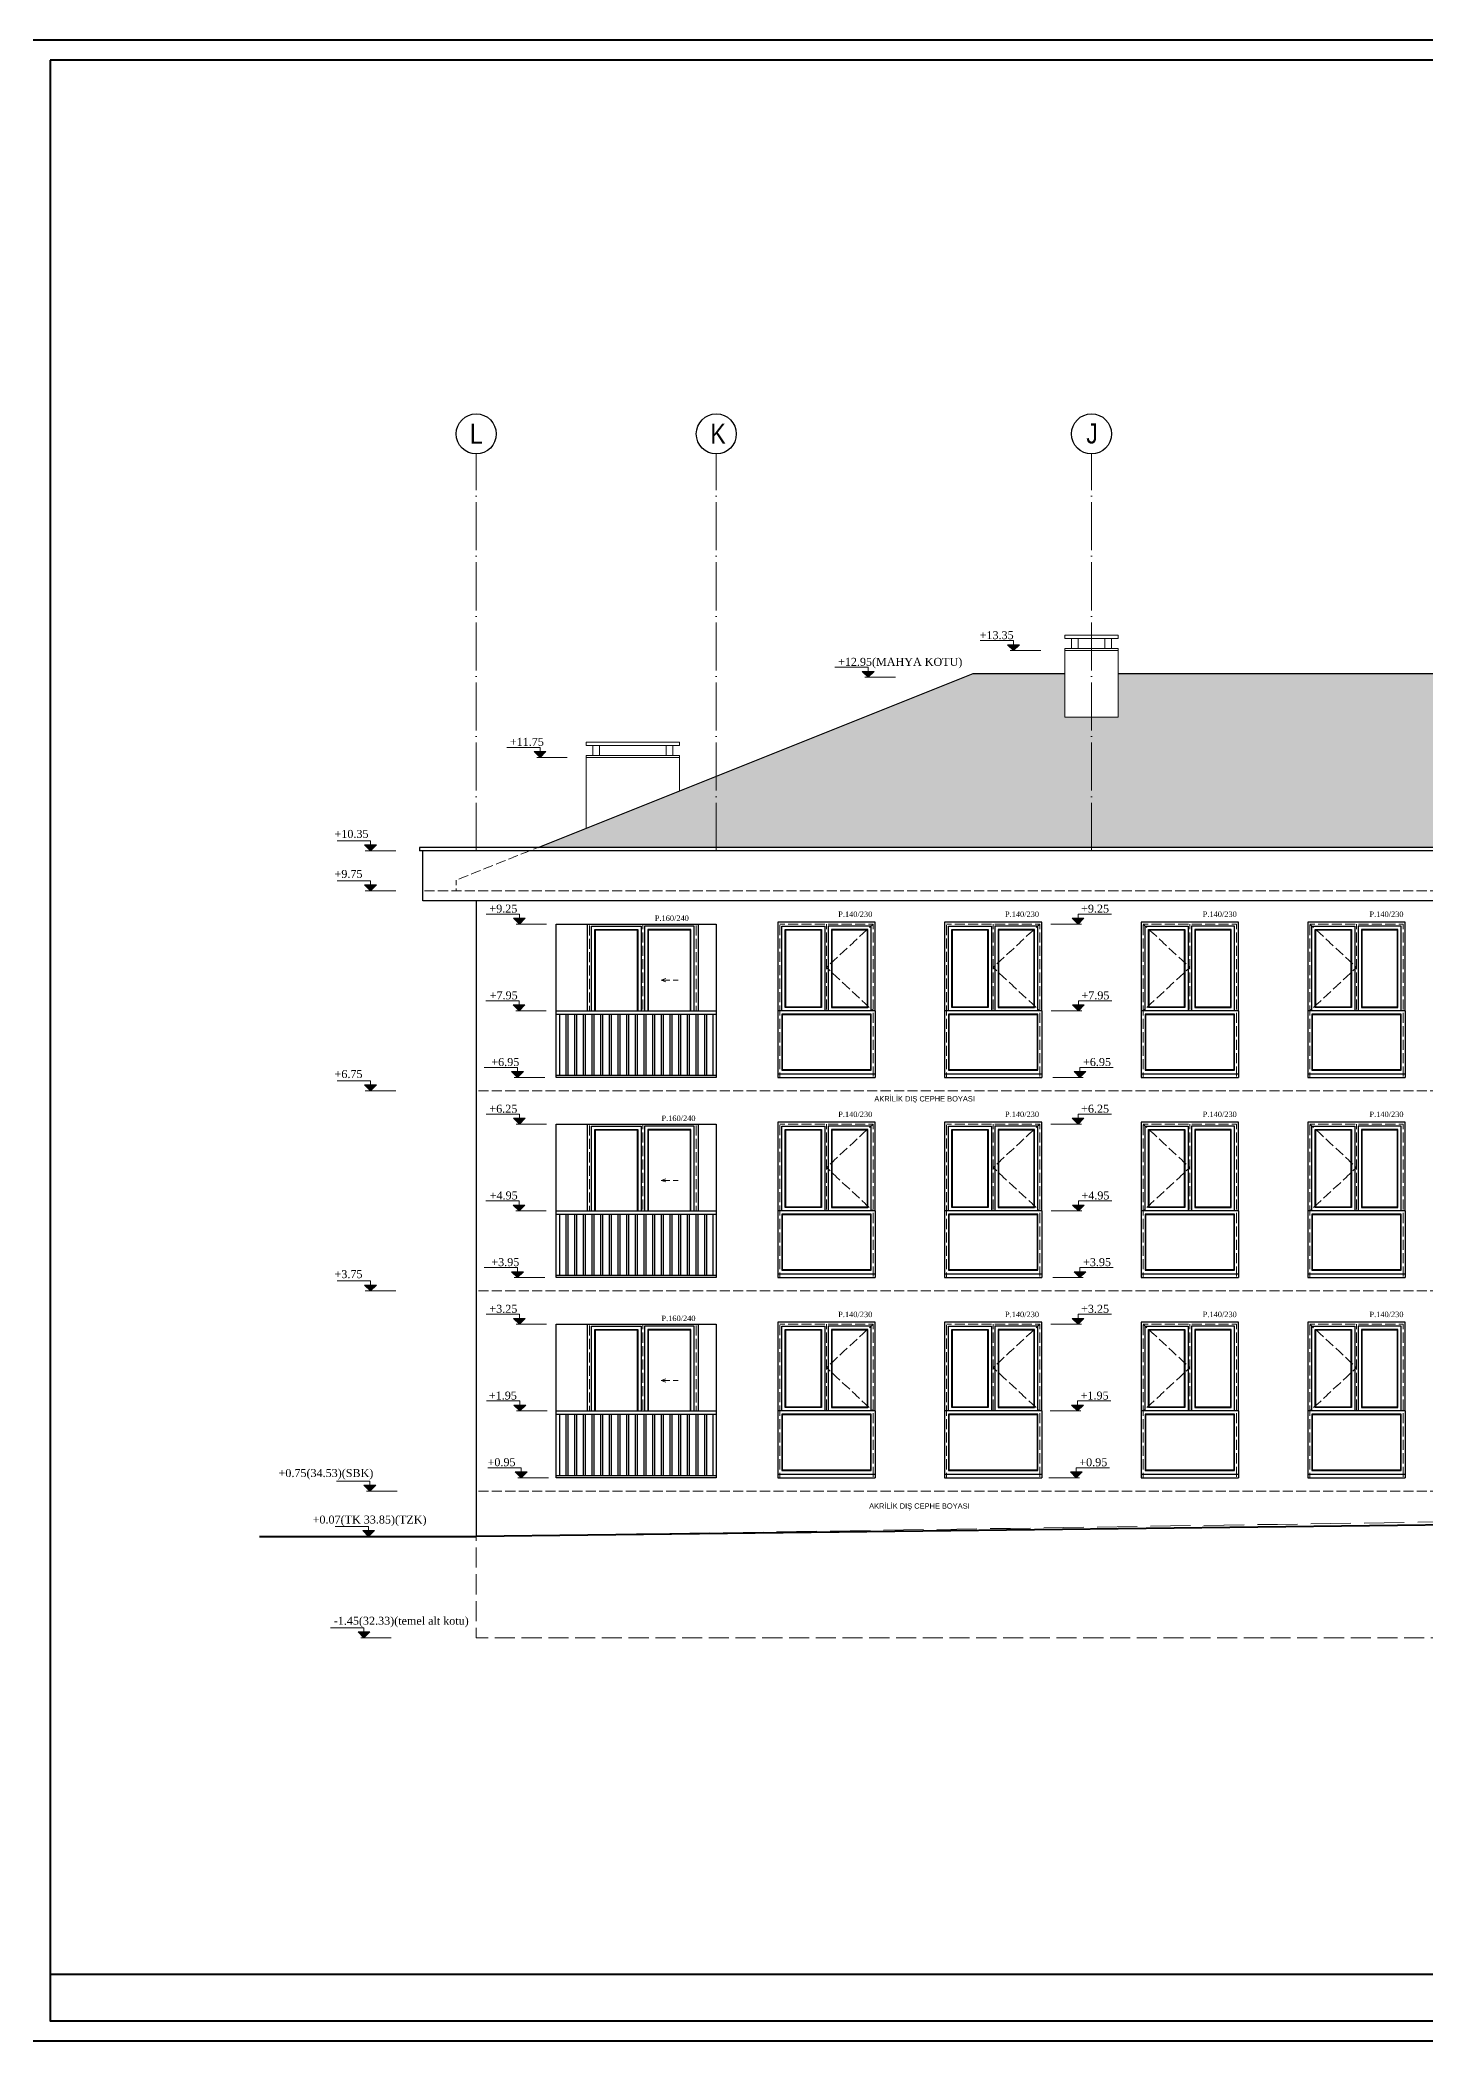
# Model space of a CAD drawing. Header units: millimetres. Extents: x 11587 to 81192, y -36083 to -25300.
# Drawn here: x 57242 to 59320, y -28300 to -25300 of the extents above; entities that cross this region are included whole.
import ezdxf

# ---------------------------------------------------------------- set-up
doc = ezdxf.new("R2010")
doc.units = ezdxf.units.MM
doc.linetypes.add('AKS', pattern=[30, 24, -3, 0, -3])
doc.linetypes.add('IZDUSUM1', pattern=[20, 7.5, -5, 7.5, 0])
for name, color, linetype, lineweight in [('rtm-aks balon', 20, 'Continuous', 25), ('rtm-aks balon yazı', 7, 'Continuous', 20), ('rtm-aks yeni', 7, 'AKS', 20), ('rtm-antet-02', 140, 'Continuous', 40), ('rtm-cephe-03', 241, 'Continuous', 30), ('rtm-cephe-04', 33, 'Continuous', 25), ('rtm-izdusum-üst ince', 8, 'IZDUSUM1', 5), ('rtm-izdusum-üst kalın', 211, 'IZDUSUM1', 15), ('rtm-kesit katmanı-05', 153, 'Continuous', 20), ('rtm-mhl-yazı-malzeme', 253, 'Continuous', 13), ('rtm-sembol kot yazı', 7, 'Continuous', 20), ('rtm-symbol lvl', 242, 'Continuous', 20), ('rtm-tas_betonarme', 50, 'Continuous', 40)]:
    doc.layers.add(name, color=color, linetype=linetype, lineweight=lineweight)
doc.styles.add('AKSYAZI', font='ARIALN.TTF')
doc.styles.get("Standard").update_dxf_attribs({"font": 'arial.ttf'})
doc.styles.add('VAZ-OLCU', font='times.ttf', dxfattribs={"height": 60})

msp = doc.modelspace()

# ---------------------------------------------------------------- hatches: boundary and pattern name
at = {"layer": 'rtm-cephe-04'}
h = msp.add_hatch(dxfattribs=at)
h.set_pattern_fill('AR-RSHKE', color=256, scale=0.15, style=0)
h.set_pattern_definition([(0, (20976.216, -2965.256), (97.155, 45.72), [22.86, -19.05, 26.67, -11.43, 34.29, -15.24]), (0, (20999.076, -2963.35), (97.155, 45.72), [19.05, -72.39, 15.24, -22.86]), (0, (21044.796, -2968.113), (97.155, 45.72), [11.43, -118.11]), (90, (20976.216, -2965.256), (-32.385, 45.72), [43.815, -139.065]), (90, (20999.076, -2965.256), (-32.385, 45.72), [42.8625, -140.0175]), (90, (21018.126, -2965.256), (-32.385, 45.72), [40.005, -142.875]), (90, (21044.796, -2968.113), (-32.385, 45.72), [43.815, -139.065]), (90, (21056.226, -2968.113), (-32.385, 45.72), [43.815, -139.065]), (90, (21090.516, -2965.256), (-32.385, 45.72), [41.91, -140.97])])
h.paths.add_polyline_path([(62657.77, -26510.03), (62005.54, -26249.14), (61868.04, -26249.14), (61868.04, -26315.03), (61788.04, -26315.03), (61788.04, -26249.14), (61060.54, -26249.14), (61060.54, -26315.03), (60920.54, -26315.03), (60920.54, -26249.14), (60640.54, -26249.14), (60640.54, -26315.03), (60525.54, -26315.03), (60525.54, -26249.14), (59875.54, -26249.14), (59875.54, -26315.03), (59590.54, -26315.03), (59590.54, -26249.14), (58858.04, -26249.14), (58858.04, -26315.03), (58778.04, -26315.03), (58778.04, -26249.14), (58640.54, -26249.14), (57988.31, -26510.03)])
at = {"layer": 'rtm-symbol lvl'}
for points in [[(58709.98, -26206.19), (58701.14, -26215.03), (58692.31, -26206.19)], [(58709.98, -26206.19), (58701.14, -26215.03), (58692.31, -26206.19)], [(58492.12, -26246.19), (58483.29, -26255.03), (58474.45, -26246.19)], [(58492.12, -26246.19), (58483.29, -26255.03), (58474.45, -26246.19)], [(58000.12, -26366.19), (57991.28, -26375.03), (57982.45, -26366.19)], [(58000.12, -26366.19), (57991.28, -26375.03), (57982.45, -26366.19)], [(57745.89, -26506.19), (57737.05, -26515.03), (57728.21, -26506.19)], [(57745.89, -26506.19), (57737.05, -26515.03), (57728.21, -26506.19)], [(57745.89, -26566.19), (57737.05, -26575.03), (57728.21, -26566.19)], [(57745.89, -26566.19), (57737.05, -26575.03), (57728.21, -26566.19)], [(57969.13, -26616.19), (57960.29, -26625.03), (57951.45, -26616.19)], [(57969.13, -26616.19), (57960.29, -26625.03), (57951.45, -26616.19)], [(58789.04, -26616.19), (58797.88, -26625.03), (58806.72, -26616.19)], [(58789.04, -26616.19), (58797.88, -26625.03), (58806.72, -26616.19)], [(57968.61, -26746.19), (57959.78, -26755.03), (57950.94, -26746.19)], [(57968.61, -26746.19), (57959.78, -26755.03), (57950.94, -26746.19)], [(58789.56, -26746.19), (58798.4, -26755.03), (58807.24, -26746.19)], [(58789.56, -26746.19), (58798.4, -26755.03), (58807.24, -26746.19)], [(57966.23, -26846.19), (57957.39, -26855.03), (57948.55, -26846.19)], [(57966.23, -26846.19), (57957.39, -26855.03), (57948.55, -26846.19)], [(58791.95, -26846.19), (58800.78, -26855.03), (58809.62, -26846.19)], [(58791.95, -26846.19), (58800.78, -26855.03), (58809.62, -26846.19)], [(57745.89, -26866.19), (57737.05, -26875.03), (57728.21, -26866.19)], [(57745.89, -26866.19), (57737.05, -26875.03), (57728.21, -26866.19)], [(57969.13, -26916.19), (57960.29, -26925.03), (57951.45, -26916.19)], [(57969.13, -26916.19), (57960.29, -26925.03), (57951.45, -26916.19)], [(58789.04, -26916.19), (58797.88, -26925.03), (58806.72, -26916.19)], [(58789.04, -26916.19), (58797.88, -26925.03), (58806.72, -26916.19)], [(57968.61, -27046.19), (57959.78, -27055.03), (57950.94, -27046.19)], [(57968.61, -27046.19), (57959.78, -27055.03), (57950.94, -27046.19)], [(58789.56, -27046.19), (58798.4, -27055.03), (58807.24, -27046.19)], [(58789.56, -27046.19), (58798.4, -27055.03), (58807.24, -27046.19)], [(57966.23, -27146.19), (57957.39, -27155.03), (57948.55, -27146.19)], [(57966.23, -27146.19), (57957.39, -27155.03), (57948.55, -27146.19)], [(58791.95, -27146.19), (58800.78, -27155.03), (58809.62, -27146.19)], [(58791.95, -27146.19), (58800.78, -27155.03), (58809.62, -27146.19)], [(57745.89, -27166.19), (57737.05, -27175.03), (57728.21, -27166.19)], [(57745.89, -27166.19), (57737.05, -27175.03), (57728.21, -27166.19)], [(57969.13, -27216.19), (57960.29, -27225.03), (57951.45, -27216.19)], [(57969.13, -27216.19), (57960.29, -27225.03), (57951.45, -27216.19)], [(58789.04, -27216.19), (58797.88, -27225.03), (58806.72, -27216.19)], [(58789.04, -27216.19), (58797.88, -27225.03), (58806.72, -27216.19)], [(57969.88, -27346.19), (57961.04, -27355.03), (57952.2, -27346.19)], [(57969.88, -27346.19), (57961.04, -27355.03), (57952.2, -27346.19)], [(58788.3, -27346.19), (58797.13, -27355.03), (58805.97, -27346.19)], [(58788.3, -27346.19), (58797.13, -27355.03), (58805.97, -27346.19)], [(57971.85, -27446.19), (57963.01, -27455.03), (57954.17, -27446.19)], [(57971.85, -27446.19), (57963.01, -27455.03), (57954.17, -27446.19)], [(58786.33, -27446.19), (58795.17, -27455.03), (58804.01, -27446.19)], [(58786.33, -27446.19), (58795.17, -27455.03), (58804.01, -27446.19)], [(57744.98, -27466.19), (57736.14, -27475.03), (57727.3, -27466.19)], [(57744.98, -27466.19), (57736.14, -27475.03), (57727.3, -27466.19)], [(57743.11, -27534.19), (57734.27, -27543.03), (57725.43, -27534.19)], [(57743.11, -27534.19), (57734.27, -27543.03), (57725.43, -27534.19)], [(57736.14, -27686.19), (57727.3, -27695.03), (57718.46, -27686.19)], [(57736.14, -27686.19), (57727.3, -27695.03), (57718.46, -27686.19)]]:
    msp.add_hatch(color=256, dxfattribs=at).paths.add_polyline_path(points)

# ---------------------------------------------------------------- linework, layer by layer
at = {"layer": 'rtm-aks balon'}
for centre in [(57895.54, -25890.11), (58255.54, -25890.11), (58818.04, -25890.11)]:
    msp.add_circle(centre, 30, dxfattribs=at)
at = {"layer": 'rtm-aks yeni', "ltscale": 3}
for p, q in [((57895.54, -26515.03), (57895.54, -25920.11)), ((58255.54, -26515.03), (58255.54, -25920.11)), ((58818.04, -26515.03), (58818.04, -25920.11))]:
    msp.add_line(p, q, dxfattribs=at)
at = {"layer": 'rtm-antet-02'}
for points in [[(57226.59, -25299.55), (57226.59, -28299.55), (74226.59, -28299.55), (74226.59, -25299.55), (57226.59, -25299.55)], [(57256.59, -28199.55), (74196.59, -28199.55)]]:
    msp.add_lwpolyline(points, dxfattribs=at)
msp.add_lwpolyline([(57256.59, -25329.55), (57256.59, -28269.55), (74196.59, -28269.55), (74196.59, -25329.55)], close=True, dxfattribs=at)
at = {"layer": 'rtm-cephe-03'}
msp.add_line((57895.54, -26590.03), (57895.54, -27543.03), dxfattribs=at)
for points in [[(57988.31, -26510.03), (58640.54, -26249.14), (58778.04, -26249.14)], [(58858.04, -26249.14), (59590.54, -26249.14)], [(62835.54, -26510.03), (57810.54, -26510.03)], [(57810.54, -26510.03), (57810.54, -26515.03)], [(62835.54, -26515.03), (57810.54, -26515.03)], [(57815.54, -26590.03), (57815.54, -26515.03)], [(62830.54, -26590.03), (57815.54, -26590.03)]]:
    msp.add_lwpolyline(points, dxfattribs=at)
for points in [[(58015.54, -26625.03), (58255.54, -26625.03), (58255.54, -26855.03), (58015.54, -26855.03)], [(58015.54, -26925.03), (58255.54, -26925.03), (58255.54, -27155.03), (58015.54, -27155.03)], [(58015.54, -27225.03), (58255.54, -27225.03), (58255.54, -27455.03), (58015.54, -27455.03)]]:
    msp.add_lwpolyline(points, close=True, dxfattribs=at)
at = {"layer": 'rtm-cephe-04'}
for p, q in [((58493.54, -26850.03), (58347.54, -26850.03)), ((58347.54, -26850.03), (58347.54, -26855.03)), ((58347.54, -26855.03), (58493.54, -26855.03)), ((58493.54, -26850.03), (58493.54, -26855.03)), ((58743.54, -26850.03), (58597.54, -26850.03)), ((58597.54, -26850.03), (58597.54, -26855.03)), ((58597.54, -26855.03), (58743.54, -26855.03)), ((58743.54, -26850.03), (58743.54, -26855.03)), ((59038.54, -26850.03), (58892.54, -26850.03)), ((58892.54, -26850.03), (58892.54, -26855.03)), ((58892.54, -26855.03), (59038.54, -26855.03)), ((59038.54, -26850.03), (59038.54, -26855.03)), ((59288.54, -26850.03), (59142.54, -26850.03)), ((59142.54, -26850.03), (59142.54, -26855.03)), ((59142.54, -26855.03), (59288.54, -26855.03)), ((59288.54, -26850.03), (59288.54, -26855.03)), ((58493.54, -27150.03), (58347.54, -27150.03)), ((58347.54, -27150.03), (58347.54, -27155.03)), ((58347.54, -27155.03), (58493.54, -27155.03)), ((58493.54, -27150.03), (58493.54, -27155.03)), ((58743.54, -27150.03), (58597.54, -27150.03)), ((58597.54, -27150.03), (58597.54, -27155.03)), ((58597.54, -27155.03), (58743.54, -27155.03)), ((58743.54, -27150.03), (58743.54, -27155.03)), ((59038.54, -27150.03), (58892.54, -27150.03)), ((58892.54, -27150.03), (58892.54, -27155.03)), ((58892.54, -27155.03), (59038.54, -27155.03)), ((59038.54, -27150.03), (59038.54, -27155.03)), ((59288.54, -27150.03), (59142.54, -27150.03)), ((59142.54, -27150.03), (59142.54, -27155.03)), ((59142.54, -27155.03), (59288.54, -27155.03)), ((59288.54, -27150.03), (59288.54, -27155.03)), ((58493.54, -27450.03), (58347.54, -27450.03)), ((58347.54, -27450.03), (58347.54, -27455.03)), ((58347.54, -27455.03), (58493.54, -27455.03)), ((58493.54, -27450.03), (58493.54, -27455.03)), ((58743.54, -27450.03), (58597.54, -27450.03)), ((58597.54, -27450.03), (58597.54, -27455.03)), ((58597.54, -27455.03), (58743.54, -27455.03)), ((58743.54, -27450.03), (58743.54, -27455.03)), ((59038.54, -27450.03), (58892.54, -27450.03)), ((58892.54, -27450.03), (58892.54, -27455.03)), ((58892.54, -27455.03), (59038.54, -27455.03)), ((59038.54, -27450.03), (59038.54, -27455.03)), ((59288.54, -27450.03), (59142.54, -27450.03)), ((59142.54, -27450.03), (59142.54, -27455.03)), ((59142.54, -27455.03), (59288.54, -27455.03)), ((59288.54, -27450.03), (59288.54, -27455.03))]:
    msp.add_line(p, q, dxfattribs=at)
for points in [[(58062.54, -26755.03), (58062.54, -26625.03)], [(58068.54, -26755.03), (58068.54, -26628.03), (58143.04, -26628.03), (58143.04, -26755.03)], [(58073.54, -26755.03), (58073.54, -26633.03), (58138.04, -26633.03), (58138.04, -26755.03)], [(58222.54, -26755.03), (58222.54, -26628.03), (58148.04, -26628.03), (58148.04, -26755.03)], [(58217.54, -26755.03), (58217.54, -26633.03), (58153.04, -26633.03), (58153.04, -26755.03)], [(58228.54, -26625.03), (58228.54, -26755.03)], [(58493.54, -26755.03), (58493.54, -26622.03), (58347.54, -26622.03), (58347.54, -26755.03)], [(58353.54, -26755.03), (58353.54, -26628.03), (58418.04, -26628.03), (58418.04, -26755.03)], [(58487.54, -26755.03), (58487.54, -26628.03), (58423.04, -26628.03), (58423.04, -26755.03)], [(58743.54, -26755.03), (58743.54, -26622.03), (58597.54, -26622.03), (58597.54, -26755.03)], [(58603.54, -26755.03), (58603.54, -26628.03), (58668.04, -26628.03), (58668.04, -26755.03)], [(58737.54, -26755.03), (58737.54, -26628.03), (58673.04, -26628.03), (58673.04, -26755.03)], [(59038.54, -26755.03), (59038.54, -26622.03), (58892.54, -26622.03), (58892.54, -26755.03)], [(58898.54, -26755.03), (58898.54, -26628.03), (58963.04, -26628.03), (58963.04, -26755.03)], [(59032.54, -26755.03), (59032.54, -26628.03), (58968.04, -26628.03), (58968.04, -26755.03)], [(59288.54, -26755.03), (59288.54, -26622.03), (59142.54, -26622.03), (59142.54, -26755.03)], [(59148.54, -26755.03), (59148.54, -26628.03), (59213.04, -26628.03), (59213.04, -26755.03)], [(59282.54, -26755.03), (59282.54, -26628.03), (59218.04, -26628.03), (59218.04, -26755.03)], [(58015.54, -26755.03), (58255.54, -26755.03)], [(58347.54, -26755.03), (58347.54, -26850.03)], [(58493.54, -26755.03), (58347.54, -26755.03)], [(58493.54, -26755.03), (58493.54, -26850.03)], [(58597.54, -26755.03), (58597.54, -26850.03)], [(58743.54, -26755.03), (58597.54, -26755.03)], [(58743.54, -26755.03), (58743.54, -26850.03)], [(58892.54, -26755.03), (58892.54, -26850.03)], [(59038.54, -26755.03), (58892.54, -26755.03)], [(59038.54, -26755.03), (59038.54, -26850.03)], [(59142.54, -26755.03), (59142.54, -26850.03)], [(59288.54, -26755.03), (59142.54, -26755.03)], [(59288.54, -26755.03), (59288.54, -26850.03)], [(58015.54, -26760.03), (58255.54, -26760.03)], [(58020.54, -26760.03), (58020.54, -26852.03)], [(58030.04, -26760.03), (58030.04, -26852.03)], [(58033.04, -26760.03), (58033.04, -26852.03)], [(58043.04, -26760.03), (58043.04, -26852.03)], [(58046.04, -26760.03), (58046.04, -26852.03)], [(58056.04, -26760.03), (58056.04, -26852.03)], [(58059.04, -26760.03), (58059.04, -26852.03)], [(58069.04, -26760.03), (58069.04, -26852.03)], [(58072.04, -26760.03), (58072.04, -26852.03)], [(58082.04, -26760.03), (58082.04, -26852.03)], [(58085.04, -26760.03), (58085.04, -26852.03)], [(58095.04, -26760.03), (58095.04, -26852.03)], [(58098.04, -26760.03), (58098.04, -26852.03)], [(58108.04, -26760.03), (58108.04, -26852.03)], [(58111.04, -26760.03), (58111.04, -26852.03)], [(58121.04, -26760.03), (58121.04, -26852.03)], [(58124.04, -26760.03), (58124.04, -26852.03)], [(58134.04, -26760.03), (58134.04, -26852.03)], [(58137.04, -26760.03), (58137.04, -26852.03)], [(58147.04, -26760.03), (58147.04, -26852.03)], [(58150.04, -26760.03), (58150.04, -26852.03)], [(58160.04, -26760.03), (58160.04, -26852.03)], [(58163.04, -26760.03), (58163.04, -26852.03)], [(58173.04, -26760.03), (58173.04, -26852.03)], [(58176.04, -26760.03), (58176.04, -26852.03)], [(58186.04, -26760.03), (58186.04, -26852.03)], [(58189.04, -26760.03), (58189.04, -26852.03)], [(58199.04, -26760.03), (58199.04, -26852.03)], [(58202.04, -26760.03), (58202.04, -26852.03)], [(58212.04, -26760.03), (58212.04, -26852.03)], [(58215.04, -26760.03), (58215.04, -26852.03)], [(58225.04, -26760.03), (58225.04, -26852.03)], [(58228.04, -26760.03), (58228.04, -26852.03)], [(58238.04, -26760.03), (58238.04, -26852.03)], [(58241.04, -26760.03), (58241.04, -26852.03)], [(58250.54, -26760.03), (58250.54, -26852.03)], [(58255.54, -26852.03), (58015.54, -26852.03)], [(58062.54, -27055.03), (58062.54, -26925.03)], [(58068.54, -27055.03), (58068.54, -26928.03), (58143.04, -26928.03), (58143.04, -27055.03)], [(58073.54, -27055.03), (58073.54, -26933.03), (58138.04, -26933.03), (58138.04, -27055.03)], [(58222.54, -27055.03), (58222.54, -26928.03), (58148.04, -26928.03), (58148.04, -27055.03)], [(58217.54, -27055.03), (58217.54, -26933.03), (58153.04, -26933.03), (58153.04, -27055.03)], [(58228.54, -26925.03), (58228.54, -27055.03)], [(58493.54, -27055.03), (58493.54, -26922.03), (58347.54, -26922.03), (58347.54, -27055.03)], [(58353.54, -27055.03), (58353.54, -26928.03), (58418.04, -26928.03), (58418.04, -27055.03)], [(58487.54, -27055.03), (58487.54, -26928.03), (58423.04, -26928.03), (58423.04, -27055.03)], [(58743.54, -27055.03), (58743.54, -26922.03), (58597.54, -26922.03), (58597.54, -27055.03)], [(58603.54, -27055.03), (58603.54, -26928.03), (58668.04, -26928.03), (58668.04, -27055.03)], [(58737.54, -27055.03), (58737.54, -26928.03), (58673.04, -26928.03), (58673.04, -27055.03)], [(59038.54, -27055.03), (59038.54, -26922.03), (58892.54, -26922.03), (58892.54, -27055.03)], [(58898.54, -27055.03), (58898.54, -26928.03), (58963.04, -26928.03), (58963.04, -27055.03)], [(59032.54, -27055.03), (59032.54, -26928.03), (58968.04, -26928.03), (58968.04, -27055.03)], [(59288.54, -27055.03), (59288.54, -26922.03), (59142.54, -26922.03), (59142.54, -27055.03)], [(59148.54, -27055.03), (59148.54, -26928.03), (59213.04, -26928.03), (59213.04, -27055.03)], [(59282.54, -27055.03), (59282.54, -26928.03), (59218.04, -26928.03), (59218.04, -27055.03)], [(58015.54, -27055.03), (58255.54, -27055.03)], [(58347.54, -27055.03), (58347.54, -27150.03)], [(58493.54, -27055.03), (58347.54, -27055.03)], [(58493.54, -27055.03), (58493.54, -27150.03)], [(58597.54, -27055.03), (58597.54, -27150.03)], [(58743.54, -27055.03), (58597.54, -27055.03)], [(58743.54, -27055.03), (58743.54, -27150.03)], [(58892.54, -27055.03), (58892.54, -27150.03)], [(59038.54, -27055.03), (58892.54, -27055.03)], [(59038.54, -27055.03), (59038.54, -27150.03)], [(59142.54, -27055.03), (59142.54, -27150.03)], [(59288.54, -27055.03), (59142.54, -27055.03)], [(59288.54, -27055.03), (59288.54, -27150.03)], [(58015.54, -27060.03), (58255.54, -27060.03)], [(58020.54, -27060.03), (58020.54, -27152.03)], [(58030.04, -27060.03), (58030.04, -27152.03)], [(58033.04, -27060.03), (58033.04, -27152.03)], [(58043.04, -27060.03), (58043.04, -27152.03)], [(58046.04, -27060.03), (58046.04, -27152.03)], [(58056.04, -27060.03), (58056.04, -27152.03)], [(58059.04, -27060.03), (58059.04, -27152.03)], [(58069.04, -27060.03), (58069.04, -27152.03)], [(58072.04, -27060.03), (58072.04, -27152.03)], [(58082.04, -27060.03), (58082.04, -27152.03)], [(58085.04, -27060.03), (58085.04, -27152.03)], [(58095.04, -27060.03), (58095.04, -27152.03)], [(58098.04, -27060.03), (58098.04, -27152.03)], [(58108.04, -27060.03), (58108.04, -27152.03)], [(58111.04, -27060.03), (58111.04, -27152.03)], [(58121.04, -27060.03), (58121.04, -27152.03)], [(58124.04, -27060.03), (58124.04, -27152.03)], [(58134.04, -27060.03), (58134.04, -27152.03)], [(58137.04, -27060.03), (58137.04, -27152.03)], [(58147.04, -27060.03), (58147.04, -27152.03)], [(58150.04, -27060.03), (58150.04, -27152.03)], [(58160.04, -27060.03), (58160.04, -27152.03)], [(58163.04, -27060.03), (58163.04, -27152.03)], [(58173.04, -27060.03), (58173.04, -27152.03)], [(58176.04, -27060.03), (58176.04, -27152.03)], [(58186.04, -27060.03), (58186.04, -27152.03)], [(58189.04, -27060.03), (58189.04, -27152.03)], [(58199.04, -27060.03), (58199.04, -27152.03)], [(58202.04, -27060.03), (58202.04, -27152.03)], [(58212.04, -27060.03), (58212.04, -27152.03)], [(58215.04, -27060.03), (58215.04, -27152.03)], [(58225.04, -27060.03), (58225.04, -27152.03)], [(58228.04, -27060.03), (58228.04, -27152.03)], [(58238.04, -27060.03), (58238.04, -27152.03)], [(58241.04, -27060.03), (58241.04, -27152.03)], [(58250.54, -27060.03), (58250.54, -27152.03)], [(58255.54, -27152.03), (58015.54, -27152.03)], [(58062.54, -27355.03), (58062.54, -27225.03)], [(58068.54, -27355.03), (58068.54, -27228.03), (58143.04, -27228.03), (58143.04, -27355.03)], [(58073.54, -27355.03), (58073.54, -27233.03), (58138.04, -27233.03), (58138.04, -27355.03)], [(58222.54, -27355.03), (58222.54, -27228.03), (58148.04, -27228.03), (58148.04, -27355.03)], [(58217.54, -27355.03), (58217.54, -27233.03), (58153.04, -27233.03), (58153.04, -27355.03)], [(58228.54, -27225.03), (58228.54, -27355.03)], [(58493.54, -27355.03), (58493.54, -27222.03), (58347.54, -27222.03), (58347.54, -27355.03)], [(58353.54, -27355.03), (58353.54, -27228.03), (58418.04, -27228.03), (58418.04, -27355.03)], [(58487.54, -27355.03), (58487.54, -27228.03), (58423.04, -27228.03), (58423.04, -27355.03)], [(58743.54, -27355.03), (58743.54, -27222.03), (58597.54, -27222.03), (58597.54, -27355.03)], [(58603.54, -27355.03), (58603.54, -27228.03), (58668.04, -27228.03), (58668.04, -27355.03)], [(58737.54, -27355.03), (58737.54, -27228.03), (58673.04, -27228.03), (58673.04, -27355.03)], [(59038.54, -27355.03), (59038.54, -27222.03), (58892.54, -27222.03), (58892.54, -27355.03)], [(58898.54, -27355.03), (58898.54, -27228.03), (58963.04, -27228.03), (58963.04, -27355.03)], [(59032.54, -27355.03), (59032.54, -27228.03), (58968.04, -27228.03), (58968.04, -27355.03)], [(59288.54, -27355.03), (59288.54, -27222.03), (59142.54, -27222.03), (59142.54, -27355.03)], [(59148.54, -27355.03), (59148.54, -27228.03), (59213.04, -27228.03), (59213.04, -27355.03)], [(59282.54, -27355.03), (59282.54, -27228.03), (59218.04, -27228.03), (59218.04, -27355.03)], [(58015.54, -27355.03), (58255.54, -27355.03)], [(58347.54, -27355.03), (58347.54, -27450.03)], [(58493.54, -27355.03), (58347.54, -27355.03)], [(58493.54, -27355.03), (58493.54, -27450.03)], [(58597.54, -27355.03), (58597.54, -27450.03)], [(58743.54, -27355.03), (58597.54, -27355.03)], [(58743.54, -27355.03), (58743.54, -27450.03)], [(58892.54, -27355.03), (58892.54, -27450.03)], [(59038.54, -27355.03), (58892.54, -27355.03)], [(59038.54, -27355.03), (59038.54, -27450.03)], [(59142.54, -27355.03), (59142.54, -27450.03)], [(59288.54, -27355.03), (59142.54, -27355.03)], [(59288.54, -27355.03), (59288.54, -27450.03)], [(58015.54, -27360.03), (58255.54, -27360.03)], [(58020.54, -27360.03), (58020.54, -27452.03)], [(58030.04, -27360.03), (58030.04, -27452.03)], [(58033.04, -27360.03), (58033.04, -27452.03)], [(58043.04, -27360.03), (58043.04, -27452.03)], [(58046.04, -27360.03), (58046.04, -27452.03)], [(58056.04, -27360.03), (58056.04, -27452.03)], [(58059.04, -27360.03), (58059.04, -27452.03)], [(58069.04, -27360.03), (58069.04, -27452.03)], [(58072.04, -27360.03), (58072.04, -27452.03)], [(58082.04, -27360.03), (58082.04, -27452.03)], [(58085.04, -27360.03), (58085.04, -27452.03)], [(58095.04, -27360.03), (58095.04, -27452.03)], [(58098.04, -27360.03), (58098.04, -27452.03)], [(58108.04, -27360.03), (58108.04, -27452.03)], [(58111.04, -27360.03), (58111.04, -27452.03)], [(58121.04, -27360.03), (58121.04, -27452.03)], [(58124.04, -27360.03), (58124.04, -27452.03)], [(58134.04, -27360.03), (58134.04, -27452.03)], [(58137.04, -27360.03), (58137.04, -27452.03)], [(58147.04, -27360.03), (58147.04, -27452.03)], [(58150.04, -27360.03), (58150.04, -27452.03)], [(58160.04, -27360.03), (58160.04, -27452.03)], [(58163.04, -27360.03), (58163.04, -27452.03)], [(58173.04, -27360.03), (58173.04, -27452.03)], [(58176.04, -27360.03), (58176.04, -27452.03)], [(58186.04, -27360.03), (58186.04, -27452.03)], [(58189.04, -27360.03), (58189.04, -27452.03)], [(58199.04, -27360.03), (58199.04, -27452.03)], [(58202.04, -27360.03), (58202.04, -27452.03)], [(58212.04, -27360.03), (58212.04, -27452.03)], [(58215.04, -27360.03), (58215.04, -27452.03)], [(58225.04, -27360.03), (58225.04, -27452.03)], [(58228.04, -27360.03), (58228.04, -27452.03)], [(58238.04, -27360.03), (58238.04, -27452.03)], [(58241.04, -27360.03), (58241.04, -27452.03)], [(58250.54, -27360.03), (58250.54, -27452.03)], [(58255.54, -27452.03), (58015.54, -27452.03)]]:
    msp.add_lwpolyline(points, dxfattribs=at)
for points in [[(58413.04, -26633.03), (58413.04, -26750.03), (58358.54, -26750.03), (58358.54, -26633.03)], [(58428.04, -26633.03), (58428.04, -26750.03), (58482.54, -26750.03), (58482.54, -26633.03)], [(58663.04, -26633.03), (58663.04, -26750.03), (58608.54, -26750.03), (58608.54, -26633.03)], [(58678.04, -26633.03), (58678.04, -26750.03), (58732.54, -26750.03), (58732.54, -26633.03)], [(58958.04, -26633.03), (58958.04, -26750.03), (58903.54, -26750.03), (58903.54, -26633.03)], [(58973.04, -26633.03), (58973.04, -26750.03), (59027.54, -26750.03), (59027.54, -26633.03)], [(59208.04, -26633.03), (59208.04, -26750.03), (59153.54, -26750.03), (59153.54, -26633.03)], [(59223.04, -26633.03), (59223.04, -26750.03), (59277.54, -26750.03), (59277.54, -26633.03)], [(58353.54, -26844.03), (58487.54, -26844.03), (58487.54, -26760.03), (58353.54, -26760.03)], [(58603.54, -26844.03), (58737.54, -26844.03), (58737.54, -26760.03), (58603.54, -26760.03)], [(58898.54, -26844.03), (59032.54, -26844.03), (59032.54, -26760.03), (58898.54, -26760.03)], [(59148.54, -26844.03), (59282.54, -26844.03), (59282.54, -26760.03), (59148.54, -26760.03)], [(58413.04, -26933.03), (58413.04, -27050.03), (58358.54, -27050.03), (58358.54, -26933.03)], [(58428.04, -26933.03), (58428.04, -27050.03), (58482.54, -27050.03), (58482.54, -26933.03)], [(58663.04, -26933.03), (58663.04, -27050.03), (58608.54, -27050.03), (58608.54, -26933.03)], [(58678.04, -26933.03), (58678.04, -27050.03), (58732.54, -27050.03), (58732.54, -26933.03)], [(58958.04, -26933.03), (58958.04, -27050.03), (58903.54, -27050.03), (58903.54, -26933.03)], [(58973.04, -26933.03), (58973.04, -27050.03), (59027.54, -27050.03), (59027.54, -26933.03)], [(59208.04, -26933.03), (59208.04, -27050.03), (59153.54, -27050.03), (59153.54, -26933.03)], [(59223.04, -26933.03), (59223.04, -27050.03), (59277.54, -27050.03), (59277.54, -26933.03)], [(58353.54, -27144.03), (58487.54, -27144.03), (58487.54, -27060.03), (58353.54, -27060.03)], [(58603.54, -27144.03), (58737.54, -27144.03), (58737.54, -27060.03), (58603.54, -27060.03)], [(58898.54, -27144.03), (59032.54, -27144.03), (59032.54, -27060.03), (58898.54, -27060.03)], [(59148.54, -27144.03), (59282.54, -27144.03), (59282.54, -27060.03), (59148.54, -27060.03)], [(58413.04, -27233.03), (58413.04, -27350.03), (58358.54, -27350.03), (58358.54, -27233.03)], [(58428.04, -27233.03), (58428.04, -27350.03), (58482.54, -27350.03), (58482.54, -27233.03)], [(58663.04, -27233.03), (58663.04, -27350.03), (58608.54, -27350.03), (58608.54, -27233.03)], [(58678.04, -27233.03), (58678.04, -27350.03), (58732.54, -27350.03), (58732.54, -27233.03)], [(58958.04, -27233.03), (58958.04, -27350.03), (58903.54, -27350.03), (58903.54, -27233.03)], [(58973.04, -27233.03), (58973.04, -27350.03), (59027.54, -27350.03), (59027.54, -27233.03)], [(59208.04, -27233.03), (59208.04, -27350.03), (59153.54, -27350.03), (59153.54, -27233.03)], [(59223.04, -27233.03), (59223.04, -27350.03), (59277.54, -27350.03), (59277.54, -27233.03)], [(58353.54, -27444.03), (58487.54, -27444.03), (58487.54, -27360.03), (58353.54, -27360.03)], [(58603.54, -27444.03), (58737.54, -27444.03), (58737.54, -27360.03), (58603.54, -27360.03)], [(58898.54, -27444.03), (59032.54, -27444.03), (59032.54, -27360.03), (58898.54, -27360.03)], [(59148.54, -27444.03), (59282.54, -27444.03), (59282.54, -27360.03), (59148.54, -27360.03)]]:
    msp.add_lwpolyline(points, close=True, dxfattribs=at)
at = {"layer": 'rtm-izdusum-üst ince'}
for p, q in [((58065.54, -26755.03), (58065.54, -26625.03)), ((58225.54, -26755.03), (58225.54, -26625.03)), ((58350.54, -26855.03), (58350.54, -26625.03)), ((58350.54, -26625.03), (58490.54, -26625.03)), ((58490.54, -26625.03), (58490.54, -26855.03)), ((58600.54, -26855.03), (58600.54, -26625.03)), ((58600.54, -26625.03), (58740.54, -26625.03)), ((58740.54, -26625.03), (58740.54, -26855.03)), ((58895.54, -26855.03), (58895.54, -26625.03)), ((58895.54, -26625.03), (59035.54, -26625.03)), ((59035.54, -26625.03), (59035.54, -26855.03)), ((59145.54, -26855.03), (59145.54, -26625.03)), ((59145.54, -26625.03), (59285.54, -26625.03)), ((59285.54, -26625.03), (59285.54, -26855.03)), ((58065.54, -27055.03), (58065.54, -26925.03)), ((58225.54, -27055.03), (58225.54, -26925.03)), ((58350.54, -27155.03), (58350.54, -26925.03)), ((58350.54, -26925.03), (58490.54, -26925.03)), ((58490.54, -26925.03), (58490.54, -27155.03)), ((58600.54, -27155.03), (58600.54, -26925.03)), ((58600.54, -26925.03), (58740.54, -26925.03)), ((58740.54, -26925.03), (58740.54, -27155.03)), ((58895.54, -27155.03), (58895.54, -26925.03)), ((58895.54, -26925.03), (59035.54, -26925.03)), ((59035.54, -26925.03), (59035.54, -27155.03)), ((59145.54, -27155.03), (59145.54, -26925.03)), ((59145.54, -26925.03), (59285.54, -26925.03)), ((59285.54, -26925.03), (59285.54, -27155.03)), ((58065.54, -27355.03), (58065.54, -27225.03)), ((58225.54, -27355.03), (58225.54, -27225.03)), ((58350.54, -27455.03), (58350.54, -27225.03)), ((58350.54, -27225.03), (58490.54, -27225.03)), ((58490.54, -27225.03), (58490.54, -27455.03)), ((58600.54, -27455.03), (58600.54, -27225.03)), ((58600.54, -27225.03), (58740.54, -27225.03)), ((58740.54, -27225.03), (58740.54, -27455.03)), ((58895.54, -27455.03), (58895.54, -27225.03)), ((58895.54, -27225.03), (59035.54, -27225.03)), ((59035.54, -27225.03), (59035.54, -27455.03)), ((59145.54, -27455.03), (59145.54, -27225.03)), ((59145.54, -27225.03), (59285.54, -27225.03)), ((59285.54, -27225.03), (59285.54, -27455.03))]:
    msp.add_line(p, q, dxfattribs=at)
for points in [[(57988.31, -26510.03), (57865.54, -26559.14), (57865.54, -26575.03)], [(62830.54, -26575.03), (57815.54, -26575.03)], [(58145.54, -26625.03), (58145.54, -26755.03)], [(58490.54, -26625.03), (58420.54, -26690.03), (58490.54, -26755.03)], [(58420.54, -26625.03), (58420.54, -26755.03)], [(58740.54, -26625.03), (58670.54, -26690.03), (58740.54, -26755.03)], [(58670.54, -26625.03), (58670.54, -26755.03)], [(58895.54, -26625.03), (58965.54, -26690.03), (58895.54, -26755.03)], [(58965.54, -26625.03), (58965.54, -26755.03)], [(59145.54, -26625.03), (59215.54, -26690.03), (59145.54, -26755.03)], [(59215.54, -26625.03), (59215.54, -26755.03)], [(58172.83, -26709.21), (58183.24, -26705.6)], [(58198.15, -26709.21), (58172.83, -26709.21)], [(58172.83, -26709.21), (58183.24, -26712.81)], [(62750.54, -26875.03), (57895.54, -26875.03)], [(58145.54, -26925.03), (58145.54, -27055.03)], [(58490.54, -26925.03), (58420.54, -26990.03), (58490.54, -27055.03)], [(58420.54, -26925.03), (58420.54, -27055.03)], [(58740.54, -26925.03), (58670.54, -26990.03), (58740.54, -27055.03)], [(58670.54, -26925.03), (58670.54, -27055.03)], [(58895.54, -26925.03), (58965.54, -26990.03), (58895.54, -27055.03)], [(58965.54, -26925.03), (58965.54, -27055.03)], [(59145.54, -26925.03), (59215.54, -26990.03), (59145.54, -27055.03)], [(59215.54, -26925.03), (59215.54, -27055.03)], [(58172.83, -27009.21), (58183.24, -27005.6)], [(58198.15, -27009.21), (58172.83, -27009.21)], [(58172.83, -27009.21), (58183.24, -27012.81)], [(62750.54, -27175.03), (57895.54, -27175.03)], [(58145.54, -27225.03), (58145.54, -27355.03)], [(58490.54, -27225.03), (58420.54, -27290.03), (58490.54, -27355.03)], [(58420.54, -27225.03), (58420.54, -27355.03)], [(58740.54, -27225.03), (58670.54, -27290.03), (58740.54, -27355.03)], [(58670.54, -27225.03), (58670.54, -27355.03)], [(58895.54, -27225.03), (58965.54, -27290.03), (58895.54, -27355.03)], [(58965.54, -27225.03), (58965.54, -27355.03)], [(59145.54, -27225.03), (59215.54, -27290.03), (59145.54, -27355.03)], [(59215.54, -27225.03), (59215.54, -27355.03)], [(58172.83, -27309.21), (58183.24, -27305.6)], [(58198.15, -27309.21), (58172.83, -27309.21)], [(58172.83, -27309.21), (58183.24, -27312.81)], [(62750.54, -27475.03), (57895.54, -27475.03)]]:
    msp.add_lwpolyline(points, dxfattribs=at)
at = {"layer": 'rtm-izdusum-üst ince', "ltscale": 2}
msp.add_lwpolyline([(62750.54, -27485.03), (62750.54, -27695.03), (57895.54, -27695.03), (57895.54, -27543.03)], dxfattribs=at)
at = {"layer": 'rtm-izdusum-üst kalın', "ltscale": 4}
msp.add_lwpolyline([(57570.67, -27543.03), (57895.54, -27543.03), (62750.54, -27470.03), (63057.52, -27470.03)], dxfattribs=at)
at = {"layer": 'rtm-kesit katmanı-05'}
for points in [[(58778.04, -26192.03), (58858.04, -26192.03)], [(58778.04, -26197.03), (58778.04, -26192.03)], [(58778.04, -26197.03), (58858.04, -26197.03)], [(58778.04, -26212.03), (58778.04, -26315.03)], [(58858.04, -26212.03), (58778.04, -26212.03)], [(58858.04, -26215.03), (58778.04, -26215.03)], [(58788.04, -26212.03), (58788.04, -26197.03)], [(58798.04, -26212.03), (58798.04, -26197.03)], [(58838.04, -26212.03), (58838.04, -26197.03)], [(58848.04, -26212.03), (58848.04, -26197.03)], [(58858.04, -26197.03), (58858.04, -26192.03)], [(58858.04, -26212.03), (58858.04, -26315.03)], [(58778.04, -26315.03), (58858.04, -26315.03)], [(58200.54, -26352.03), (58060.54, -26352.03)], [(58060.54, -26357.03), (58060.54, -26352.03)], [(58200.54, -26357.03), (58060.54, -26357.03)], [(58070.54, -26372.03), (58070.54, -26357.03)], [(58080.54, -26372.03), (58080.54, -26357.03)], [(58180.54, -26372.03), (58180.54, -26357.03)], [(58190.54, -26372.03), (58190.54, -26357.03)], [(58200.54, -26357.03), (58200.54, -26352.03)], [(58060.54, -26372.03), (58060.54, -26481.14)], [(58060.54, -26372.03), (58200.54, -26372.03)], [(58060.54, -26375.03), (58200.54, -26375.03)], [(58200.54, -26372.03), (58200.54, -26425.14)], [(58074.54, -26755.03), (58074.54, -26634.03), (58137.04, -26634.03), (58137.04, -26755.03)], [(58216.54, -26755.03), (58216.54, -26634.03), (58154.04, -26634.03), (58154.04, -26755.03)], [(58074.54, -27055.03), (58074.54, -26934.03), (58137.04, -26934.03), (58137.04, -27055.03)], [(58216.54, -27055.03), (58216.54, -26934.03), (58154.04, -26934.03), (58154.04, -27055.03)], [(58074.54, -27355.03), (58074.54, -27234.03), (58137.04, -27234.03), (58137.04, -27355.03)], [(58216.54, -27355.03), (58216.54, -27234.03), (58154.04, -27234.03), (58154.04, -27355.03)]]:
    msp.add_lwpolyline(points, dxfattribs=at)
for points in [[(58412.04, -26634.03), (58412.04, -26749.03), (58359.54, -26749.03), (58359.54, -26634.03)], [(58429.04, -26634.03), (58429.04, -26749.03), (58481.54, -26749.03), (58481.54, -26634.03)], [(58662.04, -26634.03), (58662.04, -26749.03), (58609.54, -26749.03), (58609.54, -26634.03)], [(58679.04, -26634.03), (58679.04, -26749.03), (58731.54, -26749.03), (58731.54, -26634.03)], [(58957.04, -26634.03), (58957.04, -26749.03), (58904.54, -26749.03), (58904.54, -26634.03)], [(58974.04, -26634.03), (58974.04, -26749.03), (59026.54, -26749.03), (59026.54, -26634.03)], [(59207.04, -26634.03), (59207.04, -26749.03), (59154.54, -26749.03), (59154.54, -26634.03)], [(59224.04, -26634.03), (59224.04, -26749.03), (59276.54, -26749.03), (59276.54, -26634.03)], [(58354.54, -26843.03), (58486.54, -26843.03), (58486.54, -26761.03), (58354.54, -26761.03)], [(58604.54, -26843.03), (58736.54, -26843.03), (58736.54, -26761.03), (58604.54, -26761.03)], [(58899.54, -26843.03), (59031.54, -26843.03), (59031.54, -26761.03), (58899.54, -26761.03)], [(59149.54, -26843.03), (59281.54, -26843.03), (59281.54, -26761.03), (59149.54, -26761.03)], [(58412.04, -26934.03), (58412.04, -27049.03), (58359.54, -27049.03), (58359.54, -26934.03)], [(58429.04, -26934.03), (58429.04, -27049.03), (58481.54, -27049.03), (58481.54, -26934.03)], [(58662.04, -26934.03), (58662.04, -27049.03), (58609.54, -27049.03), (58609.54, -26934.03)], [(58679.04, -26934.03), (58679.04, -27049.03), (58731.54, -27049.03), (58731.54, -26934.03)], [(58957.04, -26934.03), (58957.04, -27049.03), (58904.54, -27049.03), (58904.54, -26934.03)], [(58974.04, -26934.03), (58974.04, -27049.03), (59026.54, -27049.03), (59026.54, -26934.03)], [(59207.04, -26934.03), (59207.04, -27049.03), (59154.54, -27049.03), (59154.54, -26934.03)], [(59224.04, -26934.03), (59224.04, -27049.03), (59276.54, -27049.03), (59276.54, -26934.03)], [(58354.54, -27143.03), (58486.54, -27143.03), (58486.54, -27061.03), (58354.54, -27061.03)], [(58604.54, -27143.03), (58736.54, -27143.03), (58736.54, -27061.03), (58604.54, -27061.03)], [(58899.54, -27143.03), (59031.54, -27143.03), (59031.54, -27061.03), (58899.54, -27061.03)], [(59149.54, -27143.03), (59281.54, -27143.03), (59281.54, -27061.03), (59149.54, -27061.03)], [(58412.04, -27234.03), (58412.04, -27349.03), (58359.54, -27349.03), (58359.54, -27234.03)], [(58429.04, -27234.03), (58429.04, -27349.03), (58481.54, -27349.03), (58481.54, -27234.03)], [(58662.04, -27234.03), (58662.04, -27349.03), (58609.54, -27349.03), (58609.54, -27234.03)], [(58679.04, -27234.03), (58679.04, -27349.03), (58731.54, -27349.03), (58731.54, -27234.03)], [(58957.04, -27234.03), (58957.04, -27349.03), (58904.54, -27349.03), (58904.54, -27234.03)], [(58974.04, -27234.03), (58974.04, -27349.03), (59026.54, -27349.03), (59026.54, -27234.03)], [(59207.04, -27234.03), (59207.04, -27349.03), (59154.54, -27349.03), (59154.54, -27234.03)], [(59224.04, -27234.03), (59224.04, -27349.03), (59276.54, -27349.03), (59276.54, -27234.03)], [(58354.54, -27443.03), (58486.54, -27443.03), (58486.54, -27361.03), (58354.54, -27361.03)], [(58604.54, -27443.03), (58736.54, -27443.03), (58736.54, -27361.03), (58604.54, -27361.03)], [(58899.54, -27443.03), (59031.54, -27443.03), (59031.54, -27361.03), (58899.54, -27361.03)], [(59149.54, -27443.03), (59281.54, -27443.03), (59281.54, -27361.03), (59149.54, -27361.03)]]:
    msp.add_lwpolyline(points, close=True, dxfattribs=at)
at = {"layer": 'rtm-symbol lvl'}
for p, q in [((58741.99, -26215.03), (58696.19, -26215.03)), ((58524.13, -26255.03), (58478.33, -26255.03)), ((58032.12, -26375.03), (57986.33, -26375.03)), ((57774.98, -26515.03), (57729.18, -26515.03)), ((57774.98, -26575.03), (57729.18, -26575.03)), ((58001.13, -26625.03), (57955.34, -26625.03)), ((58757.04, -26625.03), (58802.84, -26625.03)), ((58000.62, -26755.03), (57954.82, -26755.03)), ((58757.56, -26755.03), (58803.36, -26755.03)), ((57774.98, -26875.03), (57729.18, -26875.03)), ((57998.23, -26855.03), (57952.44, -26855.03)), ((58759.94, -26855.03), (58805.74, -26855.03)), ((58001.13, -26925.03), (57955.34, -26925.03)), ((58757.04, -26925.03), (58802.84, -26925.03)), ((58000.62, -27055.03), (57954.82, -27055.03)), ((58757.56, -27055.03), (58803.36, -27055.03)), ((57774.98, -27175.03), (57729.18, -27175.03)), ((57998.23, -27155.03), (57952.44, -27155.03)), ((58759.94, -27155.03), (58805.74, -27155.03)), ((58001.13, -27225.03), (57955.34, -27225.03)), ((58757.04, -27225.03), (58802.84, -27225.03)), ((58001.88, -27355.03), (57956.09, -27355.03)), ((58756.29, -27355.03), (58802.09, -27355.03)), ((57776.98, -27475.03), (57731.19, -27475.03)), ((58003.85, -27455.03), (57958.05, -27455.03)), ((58754.33, -27455.03), (58800.12, -27455.03)), ((57775.11, -27543.03), (57729.32, -27543.03)), ((57768.14, -27695.03), (57722.35, -27695.03))]:
    msp.add_line(p, q, dxfattribs=at)
for points in [[(58651.14, -26200.03), (58701.14, -26200.03), (58701.14, -26215.03)], [(58433.29, -26240.03), (58483.29, -26240.03), (58483.29, -26255.03)], [(57941.28, -26360.03), (57991.28, -26360.03), (57991.28, -26375.03)], [(57687.05, -26500.03), (57737.05, -26500.03), (57737.05, -26515.03)], [(57687.05, -26560.03), (57737.05, -26560.03), (57737.05, -26575.03)], [(57910.29, -26610.03), (57960.29, -26610.03), (57960.29, -26625.03)], [(58847.88, -26610.03), (58797.88, -26610.03), (58797.88, -26625.03)], [(57909.78, -26740.03), (57959.78, -26740.03), (57959.78, -26755.03)], [(58848.4, -26740.03), (58798.4, -26740.03), (58798.4, -26755.03)], [(57907.39, -26840.03), (57957.39, -26840.03), (57957.39, -26855.03)], [(58850.78, -26840.03), (58800.78, -26840.03), (58800.78, -26855.03)], [(57687.05, -26860.03), (57737.05, -26860.03), (57737.05, -26875.03)], [(57910.29, -26910.03), (57960.29, -26910.03), (57960.29, -26925.03)], [(58847.88, -26910.03), (58797.88, -26910.03), (58797.88, -26925.03)], [(57909.78, -27040.03), (57959.78, -27040.03), (57959.78, -27055.03)], [(58848.4, -27040.03), (58798.4, -27040.03), (58798.4, -27055.03)], [(57907.39, -27140.03), (57957.39, -27140.03), (57957.39, -27155.03)], [(58850.78, -27140.03), (58800.78, -27140.03), (58800.78, -27155.03)], [(57687.05, -27160.03), (57737.05, -27160.03), (57737.05, -27175.03)], [(57910.29, -27210.03), (57960.29, -27210.03), (57960.29, -27225.03)], [(58847.88, -27210.03), (58797.88, -27210.03), (58797.88, -27225.03)], [(57911.04, -27340.03), (57961.04, -27340.03), (57961.04, -27355.03)], [(58847.13, -27340.03), (58797.13, -27340.03), (58797.13, -27355.03)], [(57913.01, -27440.03), (57963.01, -27440.03), (57963.01, -27455.03)], [(58845.17, -27440.03), (58795.17, -27440.03), (58795.17, -27455.03)], [(57686.14, -27460.03), (57736.14, -27460.03), (57736.14, -27475.03)], [(57684.27, -27528.03), (57734.27, -27528.03), (57734.27, -27543.03)], [(57677.3, -27680.03), (57727.3, -27680.03), (57727.3, -27695.03)]]:
    msp.add_lwpolyline(points, dxfattribs=at)
for points in [[(58709.98, -26206.19), (58701.14, -26215.03), (58692.31, -26206.19)], [(58709.98, -26206.19), (58701.14, -26215.03), (58692.31, -26206.19)], [(58492.12, -26246.19), (58483.29, -26255.03), (58474.45, -26246.19)], [(58492.12, -26246.19), (58483.29, -26255.03), (58474.45, -26246.19)], [(58000.12, -26366.19), (57991.28, -26375.03), (57982.45, -26366.19)], [(58000.12, -26366.19), (57991.28, -26375.03), (57982.45, -26366.19)], [(57745.89, -26506.19), (57737.05, -26515.03), (57728.21, -26506.19)], [(57745.89, -26506.19), (57737.05, -26515.03), (57728.21, -26506.19)], [(57745.89, -26566.19), (57737.05, -26575.03), (57728.21, -26566.19)], [(57745.89, -26566.19), (57737.05, -26575.03), (57728.21, -26566.19)], [(57969.13, -26616.19), (57960.29, -26625.03), (57951.45, -26616.19)], [(57969.13, -26616.19), (57960.29, -26625.03), (57951.45, -26616.19)], [(58789.04, -26616.19), (58797.88, -26625.03), (58806.72, -26616.19)], [(58789.04, -26616.19), (58797.88, -26625.03), (58806.72, -26616.19)], [(57968.61, -26746.19), (57959.78, -26755.03), (57950.94, -26746.19)], [(57968.61, -26746.19), (57959.78, -26755.03), (57950.94, -26746.19)], [(58789.56, -26746.19), (58798.4, -26755.03), (58807.24, -26746.19)], [(58789.56, -26746.19), (58798.4, -26755.03), (58807.24, -26746.19)], [(57966.23, -26846.19), (57957.39, -26855.03), (57948.55, -26846.19)], [(57966.23, -26846.19), (57957.39, -26855.03), (57948.55, -26846.19)], [(58791.95, -26846.19), (58800.78, -26855.03), (58809.62, -26846.19)], [(58791.95, -26846.19), (58800.78, -26855.03), (58809.62, -26846.19)], [(57745.89, -26866.19), (57737.05, -26875.03), (57728.21, -26866.19)], [(57745.89, -26866.19), (57737.05, -26875.03), (57728.21, -26866.19)], [(57969.13, -26916.19), (57960.29, -26925.03), (57951.45, -26916.19)], [(57969.13, -26916.19), (57960.29, -26925.03), (57951.45, -26916.19)], [(58789.04, -26916.19), (58797.88, -26925.03), (58806.72, -26916.19)], [(58789.04, -26916.19), (58797.88, -26925.03), (58806.72, -26916.19)], [(57968.61, -27046.19), (57959.78, -27055.03), (57950.94, -27046.19)], [(57968.61, -27046.19), (57959.78, -27055.03), (57950.94, -27046.19)], [(58789.56, -27046.19), (58798.4, -27055.03), (58807.24, -27046.19)], [(58789.56, -27046.19), (58798.4, -27055.03), (58807.24, -27046.19)], [(57966.23, -27146.19), (57957.39, -27155.03), (57948.55, -27146.19)], [(57966.23, -27146.19), (57957.39, -27155.03), (57948.55, -27146.19)], [(58791.95, -27146.19), (58800.78, -27155.03), (58809.62, -27146.19)], [(58791.95, -27146.19), (58800.78, -27155.03), (58809.62, -27146.19)], [(57745.89, -27166.19), (57737.05, -27175.03), (57728.21, -27166.19)], [(57745.89, -27166.19), (57737.05, -27175.03), (57728.21, -27166.19)], [(57969.13, -27216.19), (57960.29, -27225.03), (57951.45, -27216.19)], [(57969.13, -27216.19), (57960.29, -27225.03), (57951.45, -27216.19)], [(58789.04, -27216.19), (58797.88, -27225.03), (58806.72, -27216.19)], [(58789.04, -27216.19), (58797.88, -27225.03), (58806.72, -27216.19)], [(57969.88, -27346.19), (57961.04, -27355.03), (57952.2, -27346.19)], [(57969.88, -27346.19), (57961.04, -27355.03), (57952.2, -27346.19)], [(58788.3, -27346.19), (58797.13, -27355.03), (58805.97, -27346.19)], [(58788.3, -27346.19), (58797.13, -27355.03), (58805.97, -27346.19)], [(57971.85, -27446.19), (57963.01, -27455.03), (57954.17, -27446.19)], [(57971.85, -27446.19), (57963.01, -27455.03), (57954.17, -27446.19)], [(58786.33, -27446.19), (58795.17, -27455.03), (58804.01, -27446.19)], [(58786.33, -27446.19), (58795.17, -27455.03), (58804.01, -27446.19)], [(57744.98, -27466.19), (57736.14, -27475.03), (57727.3, -27466.19)], [(57744.98, -27466.19), (57736.14, -27475.03), (57727.3, -27466.19)], [(57743.11, -27534.19), (57734.27, -27543.03), (57725.43, -27534.19)], [(57743.11, -27534.19), (57734.27, -27543.03), (57725.43, -27534.19)], [(57736.14, -27686.19), (57727.3, -27695.03), (57718.46, -27686.19)], [(57736.14, -27686.19), (57727.3, -27695.03), (57718.46, -27686.19)]]:
    msp.add_lwpolyline(points, close=True, dxfattribs=at)
at = {"layer": 'rtm-tas_betonarme'}
for points in [[(63056.4, -27485.03), (62750.54, -27485.03), (57895.54, -27543.03)], [(57570.67, -27543.03), (57895.54, -27543.03)]]:
    msp.add_lwpolyline(points, dxfattribs=at)

# ---------------------------------------------------------------- texts
at = {"layer": 'rtm-aks balon yazı', "char_height": 30, "width": 27.7214, "attachment_point": 7, "style": 'AKSYAZI'}
for s, insert in [('L', (57886.09, -25904.88)), ('K', (58246.8, -25904.88)), ('J', (58810.36, -25904.88))]:
    msp.add_mtext(s, dxfattribs=dict(at, insert=insert))
at = {"layer": 'rtm-mhl-yazı-malzeme', "style": 'VAZ-OLCU'}
for s, p in [('P.140/230', (58438.32, -26614.27)), ('P.140/230', (58688.32, -26614.27)), ('P.140/230', (58984.79, -26614.27)), ('P.140/230', (59234.79, -26614.27)), ('P.160/240', (58163.32, -26620.2)), ('P.140/230', (58438.32, -26914.27)), ('P.140/230', (58688.32, -26914.27)), ('P.140/230', (58984.79, -26914.27)), ('P.140/230', (59234.79, -26914.27)), ('P.160/240', (58173.32, -26920.2)), ('P.140/230', (58438.32, -27214.27)), ('P.140/230', (58688.32, -27214.27)), ('P.140/230', (58984.79, -27214.27)), ('P.140/230', (59234.79, -27214.27)), ('P.160/240', (58173.32, -27220.2))]:
    msp.add_text(s, height=8.192, rotation=359.9602, dxfattribs=at).set_placement(p)
at = {"layer": 'rtm-mhl-yazı-malzeme', "width": 0.8}
for p in [(58492.47, -26890.95), (58484.65, -27501.46)]:
    msp.add_text('AKRİLİK DIŞ CEPHE BOYASI', height=8, dxfattribs=at).set_placement(p)
at = {"layer": 'rtm-sembol kot yazı', "style": 'VAZ-OLCU'}
for s, p in [('+13.35', (58650.35, -26197.83, -106)), ('+12.95(MAHYA KOTU)', (58437.99, -26237.83, -106)), ('+11.75', (57945.99, -26357.83, -106)), ('+10.35', (57683.12, -26495.83, -106)), ('+9.75', (57683.12, -26555.83, -106)), ('+9.25', (57915.32, -26607.83, -106)), ('+9.25', (58802.49, -26607.83, -106)), ('+7.95', (57915.83, -26737.83, -106)), ('+7.95', (58803, -26737.83, -106)), ('+6.75', (57683.12, -26855.83, -106)), ('+6.95', (57918.22, -26837.83, -106)), ('+6.95', (58805.39, -26837.83, -106)), ('+6.25', (57915.32, -26907.83, -106)), ('+6.25', (58802.49, -26907.83, -106)), ('+4.95', (57915.83, -27037.83, -106)), ('+4.95', (58803, -27037.83, -106)), ('+3.75', (57683.12, -27155.83, -106)), ('+3.95', (57918.22, -27137.83, -106)), ('+3.95', (58805.39, -27137.83, -106)), ('+3.25', (57915.32, -27207.83, -106)), ('+3.25', (58802.49, -27207.83, -106)), ('+1.95', (57914.57, -27337.83, -106)), ('+1.95', (58801.74, -27337.83, -106)), ('+0.75(34.53)(SBK)', (57599.18, -27454.03, -106)), ('+0.95', (57912.6, -27437.83, -106)), ('+0.95', (58799.77, -27437.83, -106)), ('+0.07(TK 33.85)(TZK)', (57650.31, -27523.79, -106)), ('-1.45(32.33)(temel alt kotu)', (57682.01, -27675.5, -106))]:
    msp.add_text(s, height=12, dxfattribs=at).set_placement(p)

doc.saveas('drawing.dxf')
